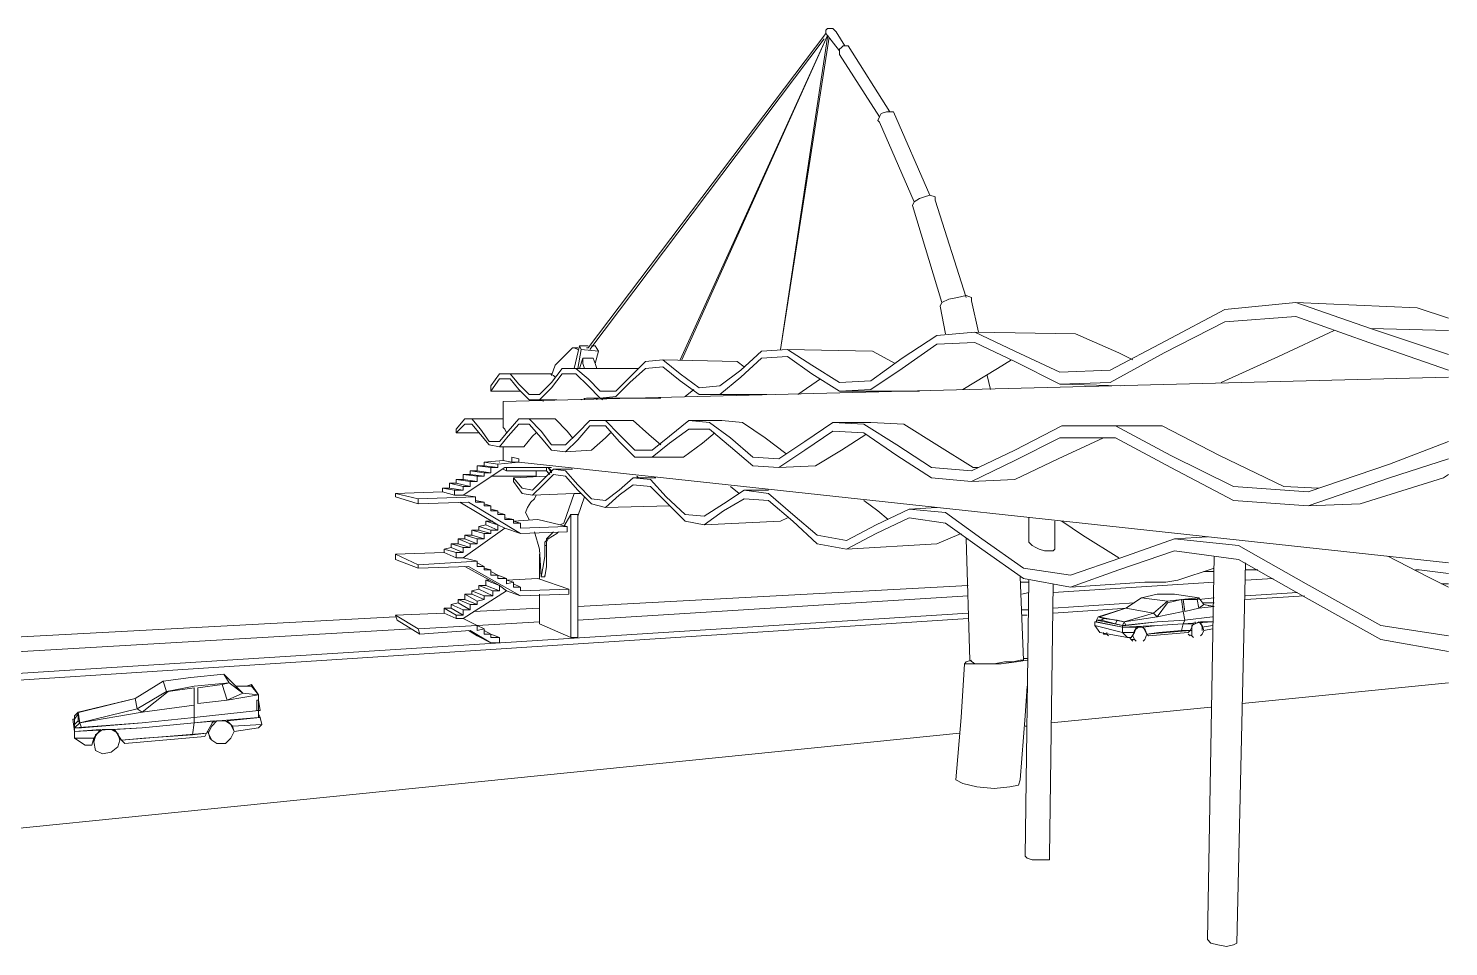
# Model space of a CAD drawing. Header units: millimetres. Extents: x 462 to 740, y -508 to -73.
# Drawn here: x 658.63 to 692.39, y -110.63 to -88.8 of the extents above; entities that cross this region are included whole.
import ezdxf

# ---------------------------------------------------------------- set-up
doc = ezdxf.new("R2010")
doc.units = ezdxf.units.MM
doc.header["$LTSCALE"] = 0.1

msp = doc.modelspace()

# ---------------------------------------------------------------- linework, layer by layer
at = {"color": 7, "lineweight": 0}
for points in [[(677.587, -88.927), (671.938, -96.397)], [(671.979, -96.438), (677.546, -89.051)], [(674.165, -96.686), (677.629, -88.969), (674.123, -96.686)], [(677.67, -89.01), (676.515, -96.438), (677.629, -89.01)], [(677.629, -88.804), (677.587, -88.845)], [(677.587, -88.845), (677.587, -88.886), (677.587, -88.927)], [(677.587, -88.927), (677.629, -88.969), (677.917, -89.339)], [(677.67, -88.804), (677.629, -88.804)], [(677.629, -89.01), (677.629, -88.969)], [(677.711, -88.804), (677.67, -88.804)], [(677.752, -88.804), (677.711, -88.804)], [(678.04, -89.216), (677.835, -88.886), (677.752, -88.804)], [(678.123, -89.216), (678.082, -89.216), (677.999, -89.216), (677.958, -89.257), (677.917, -89.298)], [(677.917, -89.422), (677.917, -89.381), (677.917, -89.298)], [(677.917, -89.422), (678.866, -90.908)], [(679.113, -90.785), (678.123, -89.216)], [(679.195, -90.785), (679.113, -90.785), (679.03, -90.785), (678.907, -90.826), (678.866, -90.908)], [(680.061, -92.766), (679.195, -90.785)], [(678.866, -91.032), (678.824, -90.991), (678.866, -90.908)], [(678.866, -91.032), (679.691, -92.93)], [(680.185, -92.807), (680.061, -92.766), (679.938, -92.807), (679.814, -92.848), (679.691, -92.93), (679.649, -93.013)], [(680.185, -92.889), (680.185, -92.807)], [(679.649, -93.013), (680.35, -95.323)], [(680.928, -95.2), (680.185, -92.889)], [(681.051, -95.2), (680.928, -95.158), (680.722, -95.2), (680.515, -95.241), (680.35, -95.323)], [(681.051, -95.282), (681.051, -95.2)], [(680.35, -95.323), (680.309, -95.407)], [(680.309, -95.407), (680.432, -96.067)], [(681.216, -96.026), (681.051, -95.282)], [(687.072, -95.489), (685.67, -96.232)], [(688.763, -95.323), (687.072, -95.489)], [(691.649, -95.448), (688.763, -95.323)], [(690.536, -95.942), (688.763, -95.323)], [(692.392, -95.695), (691.649, -95.448)], [(690.494, -96.273), (688.763, -95.654), (687.072, -95.778), (685.629, -96.52)], [(681.134, -96.026), (680.226, -96.108), (679.401, -96.644)], [(683.525, -96.067), (681.134, -96.026)], [(682.082, -96.479), (681.134, -96.026)], [(684.556, -96.52), (683.525, -96.067)], [(688.35, -96.603), (689.67, -95.984)], [(690.536, -95.942), (692.392, -95.984)], [(692.392, -96.561), (690.536, -95.942)], [(671.566, -96.397), (671.154, -96.81), (671.071, -97.057)], [(671.566, -96.397), (671.607, -96.397), (671.691, -96.438)], [(671.732, -96.355), (671.607, -96.892)], [(671.691, -96.397), (671.607, -96.397)], [(671.773, -96.438), (671.691, -96.892)], [(671.938, -96.355), (671.732, -96.355)], [(671.773, -96.438), (671.732, -96.355)], [(672.185, -96.479), (671.773, -96.438)], [(671.938, -96.397), (671.897, -96.397)], [(671.938, -96.397), (671.939, -96.397)], [(672.103, -96.355), (672.02, -96.355)], [(672.185, -96.479), (672.103, -96.355)], [(672.103, -96.769), (672.185, -96.479)], [(676.061, -96.479), (675.566, -96.933)], [(676.68, -96.438), (676.061, -96.479)], [(678.701, -96.479), (676.68, -96.438)], [(677.258, -96.81), (676.68, -96.438)], [(679.236, -96.769), (678.701, -96.479)], [(682.082, -96.727), (681.134, -96.273), (680.226, -96.314), (679.401, -96.892)], [(684.35, -96.933), (683.155, -96.975), (682.082, -96.479)], [(685.629, -96.52), (684.35, -97.222), (683.155, -97.263)], [(685.67, -96.232), (684.35, -96.933)], [(684.886, -96.686), (684.556, -96.52)], [(690.494, -96.273), (692.392, -96.933)], [(671.319, -96.892), (671.071, -97.222)], [(671.938, -97.139), (671.649, -96.892), (671.319, -96.892)], [(673.134, -96.892), (671.649, -96.892)], [(671.732, -96.892), (671.814, -96.644)], [(671.814, -96.644), (672.061, -96.644)], [(671.855, -96.892), (671.814, -96.769), (671.814, -96.644)], [(672.144, -96.892), (672.103, -96.769), (672.061, -96.644)], [(673.298, -96.727), (672.928, -97.098)], [(674.123, -97.181), (673.71, -96.851), (673.298, -96.892), (672.928, -97.222)], [(673.71, -96.686), (673.298, -96.727)], [(673.71, -96.686), (674.123, -97.016)], [(675.484, -96.727), (673.71, -96.686)], [(675.649, -96.851), (675.484, -96.727)], [(677.258, -97.016), (676.68, -96.603), (676.061, -96.644), (675.566, -97.098)], [(677.917, -97.222), (677.258, -96.81)], [(679.401, -96.644), (678.66, -97.181), (677.917, -97.222)], [(679.401, -96.892), (678.66, -97.388)], [(680.845, -97.388), (681.669, -96.892)], [(681.669, -96.892), (682, -96.686)], [(682.082, -96.727), (683.155, -97.263)], [(686.989, -97.222), (688.35, -96.603)], [(669.834, -97.016), (669.628, -97.304)], [(670.288, -97.388), (670.082, -97.139), (669.834, -97.139), (669.628, -97.429)], [(670.288, -97.263), (670.082, -97.016), (669.834, -97.016)], [(692.392, -97.098), (669.917, -97.676)], [(671.03, -97.016), (670.082, -97.016)], [(671.071, -97.222), (670.783, -97.511), (670.536, -97.511), (670.288, -97.263)], [(671.071, -97.016), (671.03, -97.016)], [(671.071, -97.016), (671.03, -97.016)], [(671.113, -97.057), (671.03, -97.016)], [(671.938, -97.304), (671.649, -97.016), (671.319, -97.016), (671.071, -97.347)], [(671.154, -97.098), (671.113, -97.057)], [(672.928, -97.098), (672.597, -97.429), (672.226, -97.429), (671.938, -97.139)], [(672.928, -97.222), (672.597, -97.552)], [(675.566, -96.933), (675.072, -97.304), (674.577, -97.347), (674.123, -97.016)], [(674.123, -97.181), (674.577, -97.511)], [(675.566, -97.098), (675.072, -97.511)], [(676.927, -97.511), (677.464, -97.139)], [(677.258, -97.016), (677.917, -97.429)], [(681.504, -97.388), (681.422, -97.057)], [(669.628, -97.304), (669.628, -97.429)], [(669.628, -97.429), (670.329, -97.429)], [(670.783, -97.635), (670.536, -97.635), (670.288, -97.388)], [(671.071, -97.347), (670.783, -97.635)], [(671.938, -97.304), (672.226, -97.594)], [(672.597, -97.552), (672.226, -97.594)], [(674.247, -97.552), (674.453, -97.388)], [(675.072, -97.511), (674.577, -97.511)], [(674.577, -97.511), (676.186, -97.511)], [(678.66, -97.388), (677.917, -97.429)], [(677.917, -97.429), (679.814, -97.429)], [(683.155, -97.263), (684.598, -97.304)], [(669.917, -97.676), (669.917, -98.295)], [(670.536, -97.635), (671.195, -97.635)], [(670.866, -97.635), (670.866, -97.676)], [(671.773, -97.635), (671.897, -97.594)], [(671.855, -97.635), (671.855, -97.594)], [(671.897, -97.594), (672.185, -97.594)], [(672.144, -97.594), (672.185, -97.594)], [(672.144, -97.635), (672.144, -97.594)], [(672.226, -97.594), (673.669, -97.594)], [(672.267, -97.635), (672.309, -97.594)], [(669.174, -98.089), (669.009, -98.089), (668.803, -98.336)], [(668.803, -98.419), (669.009, -98.213)], [(669.917, -98.089), (669.009, -98.089)], [(669.009, -98.213), (669.174, -98.213)], [(669.38, -98.336), (669.174, -98.089)], [(669.174, -98.213), (669.38, -98.46)], [(670.536, -98.089), (670.288, -98.089), (670.04, -98.378)], [(670.04, -98.501), (670.288, -98.213)], [(670.866, -98.089), (670.288, -98.089)], [(670.288, -98.213), (670.536, -98.213)], [(670.824, -98.378), (670.536, -98.089)], [(670.536, -98.213), (670.824, -98.542)], [(671.442, -98.378), (671.154, -98.089), (670.866, -98.089)], [(672.35, -98.13), (671.979, -98.13), (671.691, -98.419)], [(672.679, -98.13), (671.979, -98.13)], [(672.679, -98.46), (672.35, -98.13)], [(673.381, -98.46), (673.01, -98.13), (672.679, -98.13)], [(674.824, -98.172), (674.329, -98.13), (673.875, -98.501)], [(675.113, -98.13), (674.329, -98.13)], [(675.319, -98.542), (674.824, -98.172)], [(676.144, -98.542), (675.608, -98.172), (675.113, -98.13)], [(677.752, -98.172), (677.092, -98.625)], [(679.278, -98.708), (678.495, -98.213), (677.752, -98.172)], [(678.66, -98.172), (677.752, -98.172)], [(679.442, -98.213), (678.66, -98.172)], [(680.226, -98.708), (679.442, -98.213)], [(668.803, -98.336), (668.803, -98.419)], [(668.803, -98.419), (669.339, -98.419)], [(669.339, -98.419), (669.34, -98.419)], [(669.834, -98.625), (669.587, -98.625), (669.38, -98.336)], [(669.38, -98.46), (669.587, -98.708)], [(670.04, -98.378), (669.834, -98.625)], [(669.834, -98.75), (670.04, -98.501)], [(669.958, -98.336), (669.917, -98.295)], [(669.999, -98.419), (669.958, -98.336)], [(670.411, -98.75), (670.618, -98.501)], [(670.618, -98.501), (670.701, -98.419)], [(671.401, -98.708), (671.071, -98.708), (670.824, -98.378)], [(670.824, -98.542), (671.071, -98.832)], [(671.691, -98.419), (671.401, -98.708)], [(671.566, -98.542), (671.442, -98.378)], [(671.691, -98.584), (671.979, -98.254)], [(672.679, -98.625), (672.35, -98.254), (671.979, -98.254)], [(672.02, -98.832), (672.35, -98.542)], [(672.35, -98.542), (672.473, -98.419)], [(673.463, -98.832), (673.051, -98.832), (672.679, -98.46)], [(673.669, -98.708), (673.381, -98.46)], [(673.875, -98.501), (673.463, -98.832)], [(673.875, -98.667), (674.329, -98.336)], [(675.319, -98.75), (674.824, -98.336), (674.329, -98.336)], [(674.659, -98.667), (674.947, -98.419)], [(675.855, -98.997), (675.319, -98.542)], [(676.639, -98.914), (676.144, -98.542)], [(677.092, -98.832), (677.752, -98.378)], [(677.752, -98.378), (678.495, -98.419)], [(677.958, -98.832), (678.536, -98.46)], [(678.495, -98.419), (679.278, -98.955)], [(683.196, -98.254), (682.082, -98.832)], [(682.082, -99.079), (683.155, -98.542)], [(683.113, -99.038), (684.186, -98.542)], [(683.155, -98.542), (684.474, -98.542)], [(685.793, -98.955), (684.474, -98.254), (683.196, -98.254)], [(684.268, -98.254), (683.196, -98.254)], [(685.587, -98.254), (684.268, -98.254)], [(684.474, -98.542), (685.793, -99.244)], [(686.948, -98.955), (685.587, -98.254)], [(669.587, -98.708), (669.834, -98.75)], [(669.834, -98.75), (670.411, -98.75)], [(669.917, -98.75), (669.917, -99.079)], [(671.071, -98.832), (671.401, -98.873)], [(671.401, -98.873), (671.691, -98.584)], [(671.401, -98.873), (672.02, -98.832)], [(672.679, -98.625), (673.051, -98.997)], [(673.875, -98.667), (673.463, -98.997), (673.051, -98.997)], [(674.206, -98.997), (674.659, -98.667)], [(676.474, -99.244), (675.855, -99.203), (675.319, -98.75)], [(677.092, -98.625), (676.474, -99.038), (675.855, -98.997)], [(676.474, -99.244), (677.092, -98.832)], [(677.34, -99.203), (677.958, -98.832)], [(680.103, -99.244), (679.278, -98.708)], [(681.216, -99.244), (681.092, -99.244), (680.226, -98.708)], [(682.082, -98.832), (681.051, -99.327)], [(692.392, -98.625), (690.99, -99.161)], [(668.968, -99.904), (669.958, -99.244)], [(669.298, -99.203), (669.628, -99.244)], [(669.464, -99.203), (669.298, -99.203)], [(669.298, -99.203), (669.298, -99.327)], [(669.917, -99.079), (669.464, -99.12)], [(669.793, -99.161), (669.464, -99.12)], [(669.464, -99.12), (669.464, -99.203)], [(669.464, -99.203), (669.793, -99.244)], [(669.628, -99.244), (669.793, -99.244)], [(669.628, -99.369), (669.628, -99.244)], [(669.793, -99.161), (670.288, -99.12)], [(669.793, -99.244), (669.793, -99.161)], [(669.834, -99.12), (669.836, -99.12)], [(669.917, -99.079), (670.123, -99.12)], [(669.958, -99.244), (671.071, -99.244)], [(669.999, -99.327), (669.999, -99.244)], [(670.123, -99.12), (670.123, -98.997)], [(670.123, -98.997), (670.288, -99.038)], [(670.123, -99.12), (670.288, -99.12)], [(670.288, -99.038), (670.288, -99.12)], [(670.288, -99.12), (692.392, -101.514)], [(670.948, -99.327), (670.948, -99.244)], [(670.989, -99.244), (671.071, -99.369)], [(671.071, -99.327), (670.989, -99.244)], [(670.989, -99.244), (670.99, -99.244)], [(670.989, -99.244), (670.99, -99.244)], [(673.463, -98.997), (674.206, -98.997)], [(676.474, -99.244), (677.34, -99.203)], [(679.278, -98.955), (680.103, -99.492)], [(681.051, -99.327), (680.103, -99.244)], [(681.051, -99.575), (682.082, -99.079)], [(682.082, -99.533), (683.113, -99.038)], [(689.051, -99.822), (687.278, -99.698), (685.793, -98.955)], [(685.793, -99.244), (687.278, -100.029)], [(689.299, -99.739), (688.475, -99.698), (686.948, -98.955)], [(690.99, -99.161), (689.051, -99.822)], [(690.99, -99.492), (692.392, -99.038)], [(668.803, -99.533), (669.133, -99.575)], [(668.968, -99.533), (668.803, -99.533)], [(668.803, -99.533), (668.803, -99.616)], [(669.133, -99.41), (668.968, -99.41)], [(669.298, -99.451), (668.968, -99.41)], [(668.968, -99.41), (668.968, -99.533)], [(668.968, -99.533), (669.298, -99.575)], [(669.133, -99.327), (669.464, -99.369)], [(669.298, -99.327), (669.133, -99.327)], [(669.133, -99.327), (669.133, -99.41)], [(669.133, -99.41), (669.464, -99.451)], [(669.133, -99.575), (669.298, -99.575)], [(669.133, -99.698), (669.133, -99.575)], [(669.628, -99.369), (669.298, -99.327)], [(669.298, -99.451), (669.464, -99.451)], [(669.298, -99.575), (669.298, -99.451)], [(669.464, -99.369), (669.628, -99.369)], [(669.464, -99.451), (669.464, -99.369)], [(669.628, -99.451), (670.701, -99.451)], [(669.917, -99.285), (669.999, -99.327)], [(669.999, -99.327), (670.948, -99.327)], [(670.948, -99.451), (670.164, -99.492)], [(670.164, -99.492), (670.164, -99.575)], [(670.37, -99.739), (670.164, -99.492)], [(670.618, -99.904), (670.37, -99.863), (670.164, -99.575)], [(670.866, -99.533), (670.618, -99.781), (670.37, -99.739)], [(670.701, -99.327), (670.701, -99.451)], [(671.401, -99.327), (671.113, -99.285), (670.866, -99.533)], [(670.866, -99.657), (671.113, -99.41)], [(671.03, -99.41), (670.948, -99.327)], [(670.989, -99.369), (670.948, -99.327)], [(670.948, -99.327), (670.989, -99.369)], [(670.948, -99.327), (670.949, -99.327)], [(671.03, -99.41), (670.989, -99.369)], [(671.071, -99.327), (671.071, -99.369)], [(671.071, -99.369), (671.071, -99.327)], [(671.566, -99.285), (671.113, -99.285)], [(671.113, -99.41), (671.401, -99.451)], [(671.691, -99.657), (671.401, -99.327)], [(671.401, -99.451), (671.691, -99.781)], [(673.422, -99.533), (673.01, -99.492), (672.679, -99.781)], [(673.546, -99.492), (673.01, -99.492)], [(673.134, -99.492), (673.092, -99.451)], [(673.793, -99.945), (673.422, -99.533)], [(680.103, -99.492), (681.051, -99.575)], [(681.051, -99.575), (682.082, -99.533)], [(690.99, -99.492), (689.051, -100.152), (687.278, -100.029)], [(690.288, -100.111), (692.268, -99.492)], [(692.268, -99.492), (692.392, -99.41)], [(668.474, -99.822), (667.36, -99.863)], [(667.36, -99.863), (667.36, -99.945)], [(667.896, -99.988), (667.36, -99.863)], [(668.474, -99.739), (668.762, -99.781)], [(668.639, -99.739), (668.474, -99.739)], [(668.474, -99.739), (668.474, -99.822)], [(668.762, -99.904), (668.474, -99.822)], [(668.639, -99.616), (668.968, -99.698)], [(668.803, -99.616), (668.639, -99.616)], [(668.639, -99.616), (668.639, -99.739)], [(668.639, -99.739), (668.968, -99.781)], [(668.762, -99.781), (668.968, -99.781)], [(668.762, -99.904), (668.762, -99.781)], [(668.762, -99.904), (668.968, -99.904)], [(668.803, -99.616), (669.133, -99.698)], [(668.968, -99.698), (669.133, -99.698)], [(668.968, -99.781), (668.968, -99.698)], [(669.257, -99.945), (668.968, -99.904)], [(670.618, -99.904), (670.866, -99.657)], [(670.618, -99.904), (671.607, -99.863)], [(670.701, -99.904), (670.66, -99.988)], [(670.701, -99.904), (670.702, -99.904)], [(671.36, -100.564), (671.607, -99.863)], [(671.607, -99.863), (671.773, -99.863)], [(672.35, -100.029), (672.02, -99.988), (671.691, -99.657)], [(671.691, -99.781), (672.02, -100.111)], [(672.679, -99.781), (672.35, -100.029)], [(672.35, -100.194), (672.679, -99.904)], [(672.679, -99.904), (673.01, -99.657)], [(673.01, -99.657), (673.422, -99.698)], [(673.422, -99.698), (673.793, -100.07)], [(675.649, -99.781), (675.154, -100.111)], [(675.525, -99.863), (675.319, -99.698)], [(676.227, -99.863), (675.649, -99.781)], [(676.227, -99.781), (675.649, -99.781)], [(676.803, -100.358), (676.227, -99.863)], [(667.36, -99.945), (667.896, -100.111)], [(667.896, -99.988), (669.257, -99.945)], [(667.896, -100.111), (667.896, -99.988)], [(667.896, -100.111), (669.092, -100.07)], [(668.886, -100.07), (669.793, -100.606)], [(670.329, -100.813), (669.092, -100.07)], [(669.257, -100.07), (669.257, -99.945)], [(669.464, -100.07), (669.257, -100.029)], [(669.257, -100.07), (669.464, -100.07)], [(669.464, -100.152), (669.464, -100.07)], [(669.628, -100.152), (669.464, -100.111)], [(669.464, -100.152), (669.628, -100.152)], [(669.628, -100.276), (669.628, -100.152)], [(669.793, -100.276), (669.628, -100.235)], [(670.66, -99.988), (670.577, -100.07), (670.494, -100.194), (670.452, -100.317)], [(671.691, -100.4), (671.855, -99.945)], [(672.02, -100.111), (672.35, -100.194)], [(672.35, -100.194), (673.875, -100.152)], [(674.7, -100.4), (674.247, -100.358), (673.793, -99.945)], [(673.793, -100.07), (674.247, -100.523)], [(675.154, -100.111), (674.7, -100.4)], [(675.154, -100.276), (675.649, -99.988)], [(676.803, -100.523), (676.227, -100.029), (675.649, -99.988)], [(678.824, -100.276), (678.495, -100.029)], [(679.567, -100.235), (678.783, -100.606)], [(680.226, -100.194), (679.567, -100.235)], [(681.298, -100.936), (680.432, -100.317), (679.567, -100.235)], [(689.051, -100.152), (690.288, -100.111)], [(669.505, -100.606), (669.339, -100.648)], [(669.793, -100.606), (669.505, -100.523)], [(669.505, -100.523), (669.505, -100.606)], [(669.67, -100.523), (669.505, -100.523)], [(669.505, -100.606), (669.793, -100.73)], [(669.628, -100.276), (669.793, -100.276)], [(669.793, -100.358), (669.793, -100.276)], [(669.958, -100.358), (669.793, -100.317)], [(669.793, -100.358), (669.958, -100.358)], [(669.793, -100.606), (669.958, -100.689)], [(669.793, -100.73), (669.793, -100.606)], [(669.958, -100.482), (669.958, -100.358)], [(670.164, -100.482), (669.958, -100.441)], [(669.958, -100.482), (670.164, -100.482)], [(670.164, -100.564), (670.164, -100.482)], [(670.742, -100.482), (670.164, -100.523)], [(670.329, -100.564), (670.164, -100.523)], [(670.164, -100.564), (670.329, -100.564)], [(670.329, -100.689), (670.329, -100.564)], [(670.452, -100.317), (670.536, -100.482)], [(671.442, -100.648), (670.742, -100.482)], [(671.277, -100.606), (671.36, -100.564)], [(671.525, -100.358), (671.36, -100.648)], [(671.691, -100.358), (671.525, -100.358)], [(671.525, -103.289), (671.525, -100.358)], [(671.691, -103.289), (671.691, -100.358)], [(675.154, -100.276), (674.7, -100.606), (674.247, -100.523)], [(674.7, -100.606), (676.515, -100.523)], [(676.515, -100.523), (676.68, -100.441)], [(677.381, -100.854), (676.803, -100.358)], [(678.082, -101.184), (677.381, -101.06), (676.803, -100.523)], [(678.783, -100.606), (678.082, -100.978)], [(678.783, -100.813), (679.567, -100.441)], [(679.072, -100.482), (678.824, -100.276)], [(679.567, -100.441), (680.432, -100.564)], [(680.432, -100.564), (681.298, -101.184)], [(682.412, -100.441), (682.412, -101.019)], [(683.031, -101.142), (683.031, -100.523)], [(683.69, -100.854), (683.196, -100.523)], [(668.845, -100.936), (669.133, -101.06)], [(669.009, -100.936), (668.845, -100.936)], [(668.845, -100.936), (668.845, -101.06)], [(668.968, -101.391), (669.958, -100.689)], [(669.009, -100.854), (669.298, -100.936)], [(669.174, -100.854), (669.009, -100.854)], [(669.009, -100.854), (669.009, -100.936)], [(669.009, -100.936), (669.298, -101.06)], [(669.174, -100.73), (669.464, -100.813)], [(669.339, -100.73), (669.174, -100.73)], [(669.174, -100.73), (669.174, -100.854)], [(669.174, -100.854), (669.464, -100.936)], [(669.298, -100.936), (669.464, -100.936)], [(669.298, -101.06), (669.298, -100.936)], [(669.339, -100.648), (669.628, -100.73)], [(669.339, -100.648), (669.339, -100.73)], [(669.628, -100.813), (669.339, -100.73)], [(669.464, -100.813), (669.628, -100.813)], [(669.464, -100.936), (669.464, -100.813)], [(669.628, -100.73), (669.793, -100.73)], [(669.628, -100.813), (669.628, -100.73)], [(669.958, -100.689), (670.329, -100.813)], [(670.329, -100.689), (671.442, -100.648)], [(670.329, -100.813), (671.442, -100.772)], [(670.824, -101.844), (670.783, -101.184), (670.66, -100.772)], [(670.948, -100.936), (670.948, -100.978), (670.907, -101.019)], [(670.948, -100.936), (671.113, -100.772)], [(670.989, -100.936), (670.948, -101.019)], [(670.989, -100.936), (670.948, -100.936)], [(671.195, -100.813), (670.989, -100.936)], [(670.989, -100.936), (670.99, -100.936)], [(671.236, -100.772), (671.195, -100.813)], [(671.442, -100.772), (671.442, -100.648)], [(678.082, -100.978), (677.381, -100.854)], [(678.082, -101.184), (678.783, -100.813)], [(680.226, -101.06), (680.804, -100.813)], [(680.969, -100.936), (680.928, -100.936), (680.969, -100.936), (680.969, -100.936)], [(680.928, -100.936), (681.01, -103.825)], [(683.402, -101.803), (682.288, -101.638), (681.298, -100.936)], [(684.556, -101.391), (683.69, -100.854)], [(685.876, -100.936), (684.598, -101.391)], [(686.66, -100.895), (685.876, -100.936)], [(689.01, -102.01), (687.402, -101.101), (685.876, -100.936)], [(668.515, -101.266), (667.36, -101.308)], [(668.68, -101.142), (668.515, -101.184)], [(668.515, -101.184), (668.803, -101.266)], [(668.515, -101.184), (668.515, -101.266)], [(668.803, -101.391), (668.515, -101.266)], [(668.68, -101.06), (668.968, -101.142)], [(668.845, -101.06), (668.68, -101.06)], [(668.68, -101.06), (668.68, -101.142)], [(668.68, -101.142), (668.968, -101.266)], [(668.803, -101.266), (668.968, -101.266)], [(668.803, -101.391), (668.803, -101.266)], [(668.845, -101.06), (669.133, -101.142)], [(668.968, -101.142), (669.133, -101.142)], [(668.968, -101.266), (668.968, -101.142)], [(669.133, -101.06), (669.298, -101.06)], [(669.133, -101.142), (669.133, -101.06)], [(670.907, -101.101), (670.907, -101.349), (670.866, -101.597), (670.824, -101.844)], [(670.907, -101.101), (670.907, -101.019)], [(670.948, -101.101), (670.907, -101.101)], [(670.948, -101.019), (670.948, -101.101)], [(670.948, -101.101), (670.948, -101.349), (670.948, -101.597)], [(678.082, -101.184), (680.226, -101.06)], [(683.402, -102.092), (682.288, -101.885), (681.298, -101.184)], [(682.412, -100.978), (682.412, -101.019), (682.494, -101.101), (682.577, -101.142), (682.659, -101.184)], [(682.659, -101.184), (682.783, -101.225), (682.907, -101.225)], [(682.99, -101.225), (682.907, -101.225)], [(683.031, -101.184), (682.99, -101.225)], [(683.031, -101.184), (683.031, -101.142)], [(684.556, -101.679), (685.876, -101.225)], [(685.876, -101.225), (687.402, -101.432)], [(667.36, -101.308), (667.36, -101.432)], [(667.896, -101.555), (667.36, -101.308)], [(667.36, -101.432), (667.896, -101.638)], [(667.896, -101.555), (669.298, -101.473)], [(667.896, -101.638), (667.896, -101.555)], [(667.896, -101.638), (669.092, -101.597)], [(668.968, -101.391), (668.803, -101.391)], [(669.298, -101.473), (668.968, -101.391)], [(669.009, -101.597), (669.834, -102.051)], [(670.329, -102.298), (669.092, -101.597)], [(669.298, -101.597), (669.298, -101.473)], [(669.464, -101.597), (669.298, -101.514)], [(669.298, -101.597), (669.464, -101.597)], [(669.464, -101.679), (669.464, -101.597)], [(670.783, -101.308), (670.783, -101.885)], [(670.948, -101.597), (670.907, -101.844)], [(684.598, -101.391), (683.402, -101.803)], [(686.824, -101.349), (686.66, -110.469)], [(687.361, -110.552), (687.567, -101.514)], [(687.402, -101.432), (689.01, -102.339)], [(691.897, -101.844), (690.949, -101.349)], [(669.628, -101.679), (669.464, -101.638)], [(669.464, -101.679), (669.628, -101.679)], [(669.834, -102.051), (669.505, -101.926)], [(669.505, -101.926), (669.505, -102.051)], [(669.587, -101.926), (669.505, -101.926)], [(669.628, -101.803), (669.628, -101.679)], [(669.793, -101.803), (669.628, -101.72)], [(669.628, -101.803), (669.793, -101.803)], [(669.793, -101.885), (669.793, -101.803)], [(669.999, -101.885), (669.793, -101.803)], [(669.793, -101.885), (669.999, -101.885)], [(669.999, -102.01), (669.999, -101.885)], [(670.742, -101.885), (669.999, -101.926)], [(670.164, -101.969), (669.999, -101.926)], [(671.483, -102.133), (670.742, -101.885)], [(670.824, -101.844), (670.907, -101.844)], [(670.907, -101.844), (670.907, -101.803)], [(682.288, -103.825), (682.206, -101.844)], [(682.412, -101.926), (682.329, -108.488)], [(684.556, -101.679), (683.402, -102.092)], [(685.67, -101.969), (685.958, -101.926)], [(685.958, -101.926), (686.824, -101.638)], [(686.824, -101.72), (686.577, -101.72)], [(687.856, -101.679), (687.567, -101.679)], [(688.226, -101.885), (687.567, -101.926)], [(691.69, -101.679), (691.608, -101.679)], [(692.392, -101.761), (691.69, -101.679)], [(692.392, -102.092), (691.897, -101.844)], [(668.968, -102.835), (669.999, -102.175)], [(669.009, -102.257), (669.298, -102.422)], [(669.174, -102.257), (669.009, -102.257)], [(669.009, -102.257), (669.009, -102.381)], [(669.339, -102.133), (669.174, -102.175)], [(669.464, -102.298), (669.174, -102.175)], [(669.174, -102.175), (669.174, -102.257)], [(669.174, -102.257), (669.464, -102.381)], [(669.339, -102.051), (669.67, -102.175)], [(669.505, -102.051), (669.339, -102.051)], [(669.339, -102.051), (669.339, -102.133)], [(669.339, -102.133), (669.67, -102.298)], [(669.505, -102.051), (669.834, -102.175)], [(669.67, -102.175), (669.834, -102.175)], [(669.67, -102.298), (669.67, -102.175)], [(669.834, -102.051), (669.999, -102.175)], [(669.834, -102.175), (669.834, -102.051)], [(669.999, -102.01), (670.164, -101.969)], [(669.999, -102.175), (670.329, -102.298)], [(670.164, -102.092), (670.164, -101.969)], [(670.329, -102.092), (670.164, -102.01)], [(670.164, -102.092), (670.329, -102.092)], [(670.329, -102.175), (670.329, -102.092)], [(670.329, -102.175), (671.483, -102.133)], [(670.329, -102.298), (671.483, -102.257)], [(670.783, -102.257), (670.783, -102.958)], [(671.483, -102.257), (671.483, -102.133)], [(680.969, -102.051), (671.691, -102.545)], [(682.412, -101.969), (682.206, -101.969)], [(682.412, -102.216), (682.247, -102.257)], [(682.907, -108.488), (682.99, -102.01)], [(686.824, -101.969), (682.99, -102.216)], [(683.402, -102.092), (685.175, -101.969)], [(685.876, -102.257), (685.464, -102.257), (685.092, -102.339), (685.711, -102.422)], [(685.175, -101.969), (685.67, -101.969)], [(685.876, -102.257), (686.454, -102.339), (686.041, -102.381)], [(688.804, -102.216), (687.567, -102.298)], [(692.392, -103.247), (690.784, -103), (689.01, -102.01)], [(692.392, -102.01), (692.227, -102.01)], [(692.392, -102.092), (692.393, -102.092)], [(668.515, -102.587), (668.803, -102.752)], [(668.68, -102.587), (668.515, -102.587)], [(668.515, -102.587), (668.515, -102.711)], [(668.845, -102.463), (668.68, -102.504)], [(668.68, -102.504), (668.968, -102.629)], [(668.68, -102.504), (668.68, -102.587)], [(668.68, -102.587), (668.968, -102.752)], [(668.845, -102.381), (669.133, -102.504)], [(669.009, -102.381), (668.845, -102.381)], [(668.845, -102.381), (668.845, -102.463)], [(668.845, -102.463), (669.133, -102.629)], [(668.968, -102.629), (669.133, -102.629)], [(668.968, -102.752), (668.968, -102.629)], [(669.009, -102.381), (669.298, -102.504)], [(669.133, -102.504), (669.298, -102.504)], [(669.133, -102.629), (669.133, -102.504)], [(670.783, -102.587), (669.215, -102.67)], [(669.298, -102.422), (669.464, -102.381)], [(669.298, -102.504), (669.298, -102.422)], [(669.464, -102.298), (669.67, -102.298)], [(669.464, -102.381), (669.464, -102.298)], [(680.969, -102.298), (671.691, -102.876)], [(682.412, -102.629), (682.247, -102.629)], [(684.927, -102.463), (682.99, -102.587)], [(684.762, -102.587), (682.99, -102.711)], [(685.381, -102.711), (684.68, -102.917), (684.062, -102.794), (684.721, -102.587), (685.381, -102.711), (685.381, -102.711)], [(684.721, -102.587), (684.103, -102.794)], [(685.092, -102.339), (684.721, -102.587)], [(685.092, -102.339), (684.721, -102.587)], [(685.092, -102.339), (684.721, -102.587)], [(685.711, -102.463), (685.464, -102.794), (685.381, -102.711), (685.711, -102.422)], [(685.464, -102.794), (686.082, -102.67), (686.041, -102.381)], [(685.711, -102.422), (686.041, -102.381), (685.711, -102.463)], [(686.123, -102.67), (686.082, -102.381)], [(686.123, -102.67), (686.454, -102.587), (686.412, -102.381), (686.082, -102.381)], [(686.412, -102.381), (686.454, -102.339)], [(686.454, -102.587), (686.577, -102.504), (686.454, -102.339)], [(686.824, -102.339), (686.454, -102.381)], [(686.783, -102.545), (686.824, -102.545), (686.454, -102.587)], [(686.824, -102.463), (686.536, -102.463)], [(686.783, -102.545), (686.577, -102.504), (686.783, -102.545), (686.783, -102.545)], [(686.824, -102.545), (686.577, -102.504)], [(688.969, -102.298), (687.567, -102.381)], [(689.01, -102.339), (690.784, -103.33)], [(680.969, -102.711), (638.755, -105.383)], [(667.36, -102.794), (638.755, -104.324)], [(680.969, -102.835), (638.755, -105.574)], [(668.515, -102.711), (667.36, -102.752)], [(667.36, -102.752), (667.402, -102.876)], [(667.896, -103.082), (667.36, -102.752)], [(667.402, -102.876), (667.937, -103.206)], [(668.803, -102.835), (668.515, -102.711)], [(668.803, -102.752), (668.968, -102.752)], [(668.803, -102.835), (668.803, -102.752)], [(668.803, -102.835), (668.968, -102.835)], [(669.298, -103), (668.968, -102.835)], [(670.783, -102.917), (669.298, -103)], [(670.783, -102.958), (671.525, -103.289)], [(682.371, -102.752), (682.247, -102.752)], [(684.103, -103.164), (683.98, -103), (683.98, -102.917), (684.021, -102.917)], [(683.98, -102.917), (684.639, -103.041), (684.639, -103.164)], [(684.103, -102.794), (684.062, -102.794), (684.021, -102.876)], [(684.186, -102.835), (684.144, -102.876), (684.021, -102.876)], [(684.021, -102.876), (684.021, -102.917)], [(684.021, -102.876), (684.639, -103), (684.639, -103.041)], [(684.639, -103.041), (684.021, -102.917)], [(684.186, -102.835), (684.062, -102.794)], [(684.515, -102.876), (684.474, -102.958), (684.144, -102.876)], [(684.515, -102.876), (684.186, -102.835)], [(684.68, -102.917), (684.639, -103), (684.474, -102.958)], [(684.68, -102.917), (684.515, -102.876)], [(685.464, -102.917), (684.639, -103)], [(684.68, -102.917), (684.721, -103), (684.639, -103)], [(684.68, -102.917), (685.464, -102.794)], [(685.464, -102.794), (684.68, -102.917)], [(684.721, -103), (685.464, -102.917)], [(685.464, -102.917), (686.123, -102.876), (686.082, -102.958), (686.041, -103.123), (685.505, -103.164)], [(685.464, -103), (686.082, -102.958)], [(686.041, -103.123), (686.248, -103.123), (686.33, -102.958)], [(686.123, -102.876), (686.082, -102.67)], [(686.082, -102.958), (686.783, -102.917)], [(686.33, -102.958), (686.082, -102.958)], [(686.123, -102.876), (686.783, -102.794)], [(686.289, -103), (686.371, -102.958)], [(686.536, -103), (686.454, -102.917), (686.371, -102.958), (686.371, -102.917)], [(686.536, -103.123), (686.536, -103.041), (686.495, -102.917)], [(686.783, -102.917), (686.495, -102.917), (686.783, -102.917), (686.783, -102.917)], [(686.495, -102.917), (686.496, -102.917)], [(667.731, -103.082), (638.755, -104.766)], [(669.298, -103), (667.896, -103.082)], [(667.937, -103.206), (667.896, -103.082)], [(667.937, -103.206), (669.133, -103.123)], [(669.092, -103.123), (669.298, -103.247)], [(669.628, -103.413), (669.133, -103.123)], [(669.298, -103.123), (669.298, -103)], [(669.464, -103.082), (669.298, -103)], [(669.298, -103.123), (669.464, -103.082)], [(669.298, -103.247), (669.628, -103.413)], [(669.464, -103.206), (669.464, -103.082)], [(669.628, -103.206), (669.464, -103.123)], [(669.464, -103.206), (669.628, -103.206)], [(669.628, -103.289), (669.628, -103.206)], [(669.834, -103.289), (669.628, -103.206)], [(669.628, -103.289), (669.834, -103.289)], [(669.834, -103.413), (669.834, -103.289)], [(671.525, -103.289), (671.691, -103.289)], [(683.98, -103), (684.639, -103.164)], [(684.639, -103.164), (684.762, -103.289), (684.103, -103.164)], [(684.186, -103.164), (684.186, -103.206), (684.227, -103.206)], [(684.186, -103.206), (684.268, -103.206), (684.268, -103.164)], [(684.309, -103.247), (684.268, -103.206)], [(684.639, -103.041), (685.464, -103)], [(684.639, -103.041), (684.968, -103.041), (684.639, -103.041), (684.639, -103.041)], [(684.639, -103.164), (684.927, -103.164), (684.968, -103.041)], [(684.762, -103.289), (684.845, -103.289), (684.927, -103.164)], [(684.927, -103.33), (684.845, -103.33), (684.804, -103.289)], [(685.01, -103.041), (684.927, -103.123), (684.886, -103.247)], [(684.886, -103.247), (684.927, -103.33)], [(684.968, -103.041), (684.969, -103.041)], [(685.092, -103.041), (685.01, -103.041), (684.968, -103.041)], [(685.175, -103.082), (685.092, -103.041), (685.051, -103.041)], [(685.505, -103.164), (685.217, -103.206), (685.134, -103.041), (685.464, -103)], [(685.134, -103.082), (685.135, -103.082)], [(685.217, -103.206), (685.175, -103.082)], [(685.175, -103.33), (685.217, -103.206)], [(686.205, -103.164), (685.258, -103.247), (685.217, -103.206), (686.248, -103.123), (686.205, -103.164), (686.205, -103.164)], [(686.289, -103.247), (686.205, -103.206)], [(686.205, -103.206), (686.248, -103.247)], [(686.248, -103.123), (686.289, -103.123)], [(686.289, -103), (686.289, -103.123)], [(686.289, -103.247), (686.289, -103.123)], [(686.33, -103.289), (686.289, -103.247)], [(686.495, -103.247), (686.536, -103.206)], [(686.577, -103.123), (686.536, -103)], [(686.536, -103.041), (686.783, -103)], [(686.536, -103.206), (686.577, -103.123)], [(686.577, -103.123), (686.783, -103.082)], [(669.628, -103.413), (669.834, -103.413)], [(684.845, -103.33), (684.886, -103.372)], [(684.968, -103.372), (684.927, -103.33)], [(685.134, -103.372), (685.175, -103.33)], [(690.784, -103.33), (692.392, -103.619)], [(680.886, -103.908), (680.804, -105.187)], [(681.051, -103.825), (680.928, -103.866), (680.886, -103.908)], [(681.01, -103.908), (680.886, -103.908)], [(681.01, -103.825), (681.134, -103.908)], [(681.34, -103.908), (681.01, -103.908)], [(681.34, -103.908), (681.134, -103.908)], [(682.206, -103.825), (682.041, -103.866), (681.835, -103.866), (681.587, -103.908), (681.34, -103.908)], [(681.753, -103.908), (681.34, -103.908)], [(682.371, -103.825), (682.124, -103.866), (681.753, -103.908)], [(682.206, -103.825), (682.288, -103.825)], [(682.371, -103.784), (682.288, -103.784)], [(682.371, -103.825), (682.372, -103.825)], [(663.277, -104.155), (662.494, -104.238), (661.834, -104.32), (661.917, -104.569)], [(663.277, -104.155), (663.401, -104.361), (662.576, -104.444)], [(663.566, -104.444), (663.277, -104.155)], [(661.834, -104.32), (661.174, -104.733)], [(661.834, -104.32), (661.174, -104.733)], [(661.834, -104.32), (661.174, -104.733)], [(661.958, -104.569), (661.339, -105.063), (661.215, -104.981), (661.917, -104.569)], [(662.576, -104.444), (661.917, -104.569)], [(661.958, -104.569), (662.576, -104.485), (662.576, -104.898)], [(664.102, -104.651), (664.102, -105.022), (662.576, -105.187)], [(663.36, -104.775), (663.236, -104.403), (662.658, -104.485)], [(662.658, -104.857), (662.658, -104.485)], [(663.236, -104.403), (663.401, -104.361)], [(663.36, -104.775), (663.731, -104.61), (663.401, -104.361)], [(664.102, -104.651), (663.36, -104.775)], [(663.814, -104.444), (663.938, -104.403), (663.938, -104.444), (663.814, -104.444), (663.566, -104.444)], [(663.938, -104.444), (663.566, -104.444)], [(663.731, -104.61), (663.566, -104.444)], [(663.938, -104.444), (664.102, -104.651), (663.731, -104.61)], [(664.102, -104.651), (663.938, -104.403)], [(682.329, -105.145), (682.371, -104.444)], [(692.392, -104.361), (687.485, -104.857)], [(661.215, -104.981), (659.855, -105.311), (659.813, -105.063), (661.174, -104.733), (661.215, -104.981), (661.215, -104.981)], [(661.174, -104.733), (659.855, -105.063)], [(661.339, -105.311), (662.576, -105.187), (662.576, -104.898), (661.339, -105.063)], [(662.658, -104.857), (663.36, -104.775)], [(664.144, -105.022), (664.061, -105.022), (664.061, -104.775)], [(664.144, -105.022), (664.102, -104.775), (664.061, -104.775)], [(664.102, -104.775), (664.104, -104.775)], [(686.742, -104.939), (682.949, -105.311)], [(659.731, -105.229), (659.69, -105.229)], [(659.978, -105.847), (659.731, -105.682), (659.731, -105.517), (659.69, -105.229)], [(659.813, -105.104), (659.731, -105.229), (659.731, -105.145), (659.813, -105.063), (659.813, -105.104), (659.813, -105.104)], [(659.731, -105.145), (659.731, -105.229)], [(659.731, -105.145), (659.731, -105.435), (659.731, -105.517)], [(659.731, -105.517), (659.731, -105.229)], [(659.813, -105.27), (659.731, -105.352), (659.731, -105.229)], [(661.339, -105.311), (659.731, -105.435)], [(659.855, -105.311), (659.896, -105.435), (659.731, -105.435)], [(659.855, -105.311), (659.731, -105.435), (659.731, -105.352)], [(659.855, -105.063), (659.813, -105.063)], [(659.813, -105.27), (659.813, -105.104)], [(659.855, -105.311), (659.813, -105.27)], [(659.855, -105.311), (661.339, -105.063)], [(661.339, -105.063), (659.855, -105.311)], [(659.896, -105.435), (661.339, -105.311)], [(661.339, -105.435), (662.576, -105.311), (662.576, -105.187)], [(662.576, -105.311), (662.535, -105.6), (661.38, -105.682)], [(662.535, -105.6), (662.865, -105.558), (663.03, -105.27)], [(664.102, -105.022), (664.102, -105.187), (662.576, -105.311)], [(663.03, -105.27), (662.576, -105.311)], [(663.071, -105.27), (662.989, -105.311)], [(662.989, -105.394), (663.113, -105.27)], [(663.401, -105.311), (663.319, -105.27), (663.113, -105.27)], [(663.525, -105.517), (663.442, -105.352), (663.319, -105.27)], [(663.36, -105.27), (664.102, -105.187), (664.144, -105.187), (663.36, -105.27), (663.36, -105.27)], [(663.36, -105.27), (663.361, -105.27)], [(663.525, -105.517), (663.483, -105.394), (663.36, -105.27)], [(664.144, -105.187), (664.185, -105.352), (663.483, -105.394)], [(664.144, -105.187), (664.102, -105.104)], [(680.804, -105.187), (680.681, -106.673)], [(682.206, -106.673), (682.329, -105.145)], [(680.763, -105.558), (638.755, -109.808)], [(659.731, -105.517), (661.339, -105.435)], [(659.731, -105.517), (660.349, -105.476), (659.731, -105.517), (659.731, -105.517)], [(659.731, -105.682), (660.184, -105.682), (660.349, -105.476)], [(660.225, -105.6), (660.184, -105.764), (660.225, -105.972), (660.39, -106.054), (660.597, -106.013)], [(660.184, -105.764), (660.225, -105.641)], [(660.597, -105.476), (660.39, -105.476), (660.225, -105.6)], [(660.597, -105.476), (660.762, -105.558), (660.803, -105.723)], [(660.721, -105.517), (660.639, -105.476)], [(661.38, -105.682), (660.845, -105.723), (660.68, -105.476), (661.339, -105.435)], [(660.762, -105.6), (660.803, -105.682), (660.803, -105.723)], [(662.824, -105.641), (660.927, -105.806), (660.845, -105.723), (662.865, -105.558), (662.824, -105.641), (662.824, -105.641)], [(662.907, -105.558), (662.989, -105.394)], [(662.907, -105.558), (662.907, -105.517)], [(662.989, -105.723), (662.948, -105.682), (662.907, -105.517)], [(662.907, -105.558), (662.989, -105.723), (663.113, -105.806), (663.319, -105.806)], [(663.319, -105.806), (663.442, -105.682), (663.525, -105.517)], [(663.525, -105.517), (664.102, -105.435), (664.185, -105.352)], [(682.371, -105.394), (682.329, -105.394)], [(659.978, -105.847), (660.143, -105.847), (660.184, -105.682)], [(660.803, -105.723), (660.762, -105.889), (660.597, -106.013)], [(680.681, -106.673), (680.845, -106.755)], [(681.959, -106.838), (682.165, -106.797), (682.206, -106.673)], [(680.845, -106.755), (681.175, -106.838)], [(681.175, -106.838), (681.587, -106.879)], [(681.587, -106.879), (681.959, -106.838)], [(682.329, -108.488), (682.371, -108.53)], [(682.371, -108.53), (682.494, -108.572), (682.659, -108.572), (682.783, -108.572)], [(682.783, -108.572), (682.907, -108.572), (682.907, -108.488)], [(686.66, -110.469), (686.742, -110.552)], [(686.742, -110.552), (686.907, -110.594), (687.113, -110.635), (687.278, -110.594)], [(687.278, -110.594), (687.361, -110.552)]]:
    msp.add_lwpolyline(points, dxfattribs=at)

doc.saveas('drawing.dxf')
